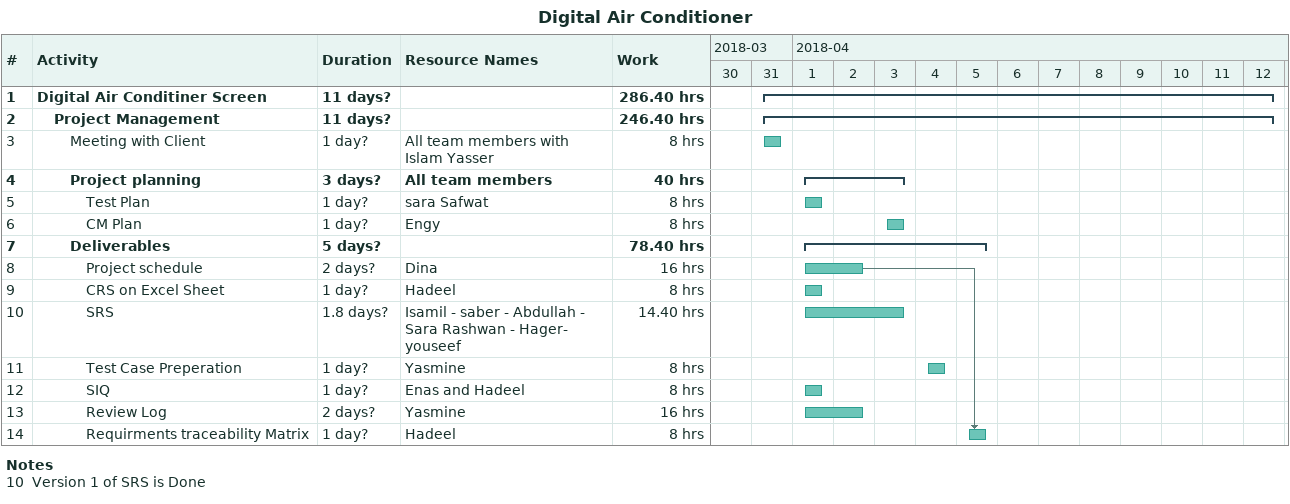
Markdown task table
Digital Air Conditioner

| ID | Level | Task | Duration | Start | Finish | Predecessors | Resources | Work (h) |
|---|---|---|---|---|---|---|---|---|
| 1 | 1 | **Digital Air Conditiner Screen** | 11d? | 2018-03-31 | 2018-04-12 |  |  | 286.40 |
| 2 | 2 | **Project Management** | 11d? | 2018-03-31 | 2018-04-12 |  |  | 246.40 |
| 3 | 3 | Meeting with Client | 1d? | 2018-03-31 | 2018-03-31 |  | All team members with Islam Yasser | 8 |
| 4 | 3 | **Project planning** | 3d? | 2018-04-01 | 2018-04-03 |  | All team members | 40 |
| 5 | 4 | Test Plan | 1d? | 2018-04-01 | 2018-04-01 |  | sara Safwat | 8 |
| 6 | 4 | CM Plan | 1d? | 2018-04-03 | 2018-04-03 |  | Engy | 8 |
| 7 | 3 | **Deliverables** | 5d? | 2018-04-01 | 2018-04-05 |  |  | 78.40 |
| 8 | 4 | Project schedule | 2d? | 2018-04-01 | 2018-04-02 |  | Dina | 16 |
| 9 | 4 | CRS on Excel Sheet | 1d? | 2018-04-01 | 2018-04-01 |  | Hadeel | 8 |
| 10 | 4 | SRS | 1.8d? | 2018-04-01 | 2018-04-03 |  | Isamil - saber - Abdullah - Sara Rashwan - Hager- youseef | 14.40 |
| 11 | 4 | Test Case Preperation | 1d? | 2018-04-04 | 2018-04-04 |  | Yasmine | 8 |
| 12 | 4 | SIQ | 1d? | 2018-04-01 | 2018-04-01 |  | Enas and Hadeel | 8 |
| 13 | 4 | Review Log | 2d? | 2018-04-01 | 2018-04-02 |  | Yasmine | 16 |
| 14 | 4 | Requirments traceability Matrix | 1d? | 2018-04-05 | 2018-04-05 | 8 | Hadeel | 8 |

Notes
- 10: Version 1 of SRS is Done
